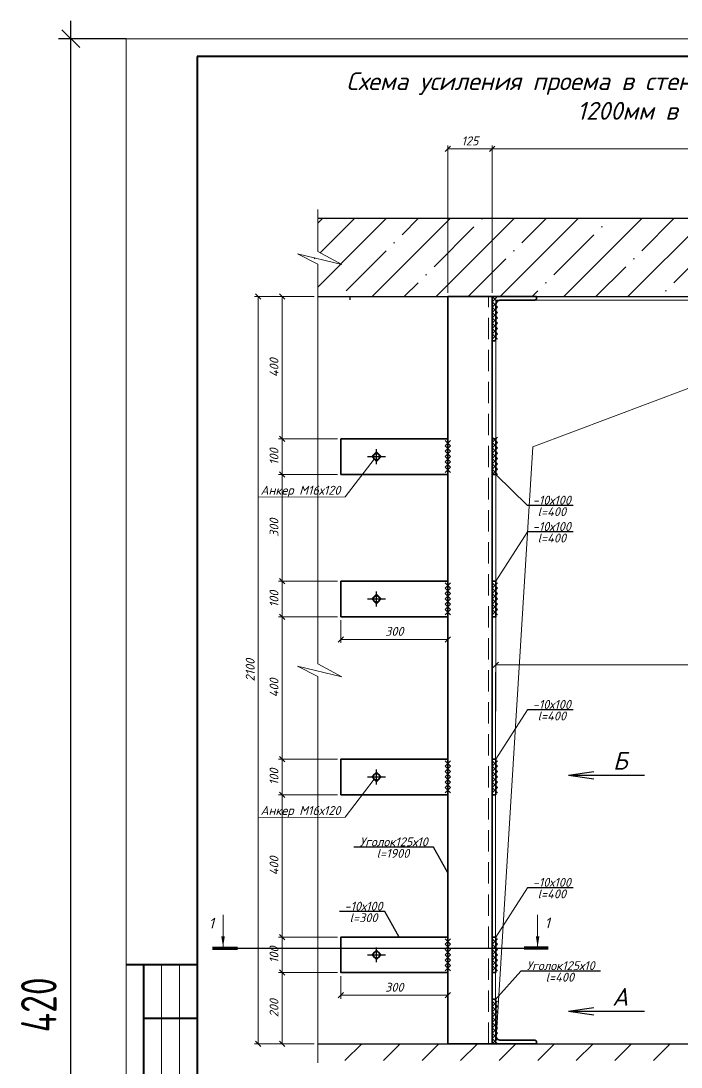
# Model space of a CAD drawing. Header units: millimetres. Extents: x 10124 to 8132345, y -95635 to 1386204.
# Drawn here: x 116112 to 117967, y 27170 to 30110 of the extents above; entities that cross this region are included whole.
import ezdxf
from ezdxf.enums import TextEntityAlignment as Align

# ---------------------------------------------------------------- set-up
doc = ezdxf.new("R2010")
doc.units = ezdxf.units.MM
doc.linetypes.add('Пунктир 2мм', pattern=[3, 2, -1])
doc.layers.get('DEFPOINTS').update_dxf_attribs({"color": 1})
for name, color, linetype, lineweight in [('013', 7, 'Continuous', 13), ('030', 7, 'Continuous', 30), ('Размер', 140, 'Continuous', 13), ('Разрезы', 54, 'Continuous', 20)]:
    doc.layers.add(name, color=color, linetype=linetype, lineweight=lineweight)
doc.styles.add('10', font='isocpeui.ttf', dxfattribs={"height": 25})
doc.styles.add('100', font='isocpeui.ttf', dxfattribs={"height": 250})
doc.styles.add('GOST', font='isocpeur.TTF')
doc.styles.add('БДА100', font='romand.shx', dxfattribs={"width": 0.7})
doc.dimstyles.new('10', dxfattribs={"dimtxt": 37.5, "dimasz": 15, "dimexe": 10, "dimexo": 10, "dimgap": 10, "dimtad": 1, "dimtxsty": '10', "dimblk": 'OBLIQUE', "dimcen": 2.5, "dimadec": 0, "dimazin": 0, "dimtfac": 1, "dimtmove": 0, "dimatfit": 3, "dimfxl": 1, "dimlwd": 15, "dimlwe": 15, "dimarcsym": 0})
doc.dimstyles.new('БДА1', dxfattribs={"dimtxt": 2, "dimasz": 1, "dimexe": 0.7, "dimexo": 0, "dimgap": 0.8, "dimtad": 1, "dimdec": 0, "dimrnd": 1, "dimzin": 0, "dimdsep": 46, "dimtxsty": 'БДА100', "dimblk": 'OBLIQUE', "dimcen": 2, "dimdle": 1, "dimadec": 0, "dimazin": 0, "dimtfac": 1, "dimtdec": 0, "dimtmove": 1, "dimatfit": 3, "dimldrblk": 'NONE', "dimfxl": 0.7, "dimtolj": 1, "dimtzin": 0, "dimlwd": -1, "dimlwe": -1, "dimarcsym": 0})

# ---------------------------------------------------------------- blocks, each defined once
blk = doc.blocks.new('_OBLIQUE')
at = {"color": 0, "linetype": 'ByBlock'}
blk.add_line((-0.5, -0.5), (0.5, 0.5), dxfattribs=at)
blk = doc.blocks.new('*D18')
at = {"layer": 'DEFPOINTS', "color": 0, "transparency": 16777216}
for p, q in [((-15.52, -5), (-15.52, 425)), ((0, 420), (-19.02, 420)), ((0, 0), (-19.02, 0))]:
    blk.add_line(p, q, dxfattribs=at)
for p in [(-15.52, 420), (0, 420), (0, 0)]:
    blk.add_point(p, dxfattribs=at)
at = {"layer": 'DEFPOINTS', "color": 0, "transparency": 16777216, "xscale": 5, "yscale": 5, "zscale": 5}
for p, rotation in [((-15.52, 420), 90), ((-15.52, 0), 270)]:
    blk.add_blockref('_OBLIQUE', p, dxfattribs=dict(at, rotation=rotation))
at = {"layer": 'DEFPOINTS', "color": 0, "lineweight": 0, "transparency": 16777216, "insert": (-24.52, 148.5), "char_height": 10, "attachment_point": 5, "rotation": 90, "style": 'БДА100'}
blk.add_mtext('\\A1;420', dxfattribs=at)
blk = doc.blocks.new('_None')
blk = doc.blocks.new('*D252')
at = {"color": 0, "lineweight": 15, "ltscale": 100, "transparency": 16777216}
for p, q in [((116935.9, 29335.8), (116768.4, 29335.8)), ((116778.4, 27235.8), (116778.4, 29335.8)), ((116935.9, 27235.8), (116768.4, 27235.8))]:
    blk.add_line(p, q, dxfattribs=at)
at = {"layer": 'DEFPOINTS', "color": 0, "ltscale": 100, "transparency": 16777216}
for p in [(116778.4, 29335.8), (116945.9, 29335.8), (116945.9, 27235.8)]:
    blk.add_point(p, dxfattribs=at)
at = {"color": 0, "lineweight": 15, "ltscale": 100, "transparency": 16777216, "xscale": 15, "yscale": 15, "zscale": 15}
for p, rotation in [((116778.4, 29335.8), 90), ((116778.4, 27235.8), 270)]:
    blk.add_blockref('_OBLIQUE', p, dxfattribs=dict(at, rotation=rotation))
at = {"color": 0, "ltscale": 100, "transparency": 16777216, "insert": (116755.9, 28285.8), "char_height": 25, "attachment_point": 5, "rotation": 90, "style": '10'}
blk.add_mtext('2100', dxfattribs=at)
blk = doc.blocks.new('*D253')
at = {"color": 0, "lineweight": 15, "ltscale": 100, "transparency": 16777216}
for p, q in [((117435.9, 29345.8), (117435.9, 29760.6)), ((118655.9, 29345.8), (118655.9, 29760.6)), ((117435.9, 29750.6), (118655.9, 29750.6))]:
    blk.add_line(p, q, dxfattribs=at)
at = {"layer": 'DEFPOINTS', "color": 0, "ltscale": 100, "transparency": 16777216}
for p in [(118655.9, 29750.6), (117435.9, 29335.8), (118655.9, 29335.8)]:
    blk.add_point(p, dxfattribs=at)
at = {"color": 0, "lineweight": 15, "ltscale": 100, "transparency": 16777216, "xscale": 15, "yscale": 15, "zscale": 15, "rotation": 180}
blk.add_blockref('_OBLIQUE', (117435.9, 29750.6), dxfattribs=at)
at = {"color": 0, "lineweight": 15, "ltscale": 100, "transparency": 16777216, "xscale": 15, "yscale": 15, "zscale": 15}
blk.add_blockref('_OBLIQUE', (118655.9, 29750.6), dxfattribs=at)
at = {"color": 0, "ltscale": 100, "transparency": 16777216, "insert": (118045.9, 29773.1), "char_height": 25, "attachment_point": 5, "style": '10'}
blk.add_mtext('1220', dxfattribs=at)
blk = doc.blocks.new('*D265')
at = {"color": 0, "lineweight": 15, "ltscale": 100, "transparency": 16777216}
for p, q in [((117310.9, 29345.8), (117310.9, 29760.6)), ((117435.9, 29345.8), (117435.9, 29760.6)), ((117435.9, 29750.6), (117310.9, 29750.6))]:
    blk.add_line(p, q, dxfattribs=at)
at = {"layer": 'DEFPOINTS', "color": 0, "ltscale": 100, "transparency": 16777216}
for p in [(117310.9, 29750.6), (117310.9, 29335.8), (117435.9, 29335.8)]:
    blk.add_point(p, dxfattribs=at)
at = {"color": 0, "lineweight": 15, "ltscale": 100, "transparency": 16777216, "xscale": 15, "yscale": 15, "zscale": 15, "rotation": 180}
blk.add_blockref('_OBLIQUE', (117310.9, 29750.6), dxfattribs=at)
at = {"color": 0, "lineweight": 15, "ltscale": 100, "transparency": 16777216, "xscale": 15, "yscale": 15, "zscale": 15}
blk.add_blockref('_OBLIQUE', (117435.9, 29750.6), dxfattribs=at)
at = {"color": 0, "ltscale": 100, "transparency": 16777216, "insert": (117373.4, 29773.1), "char_height": 25, "attachment_point": 5, "style": '10'}
blk.add_mtext('125', dxfattribs=at)
blk = doc.blocks.new('*D267')
at = {"color": 0, "lineweight": 15, "ltscale": 100, "transparency": 16777216}
for p, q in [((117000.9, 27435.8), (116835.4, 27435.8)), ((116845.4, 27235.8), (116845.4, 27435.8)), ((116935.9, 27235.8), (116835.4, 27235.8))]:
    blk.add_line(p, q, dxfattribs=at)
at = {"layer": 'DEFPOINTS', "color": 0, "ltscale": 100, "transparency": 16777216}
for p in [(116845.4, 27435.8), (117010.9, 27435.8), (116945.9, 27235.8)]:
    blk.add_point(p, dxfattribs=at)
at = {"color": 0, "lineweight": 15, "ltscale": 100, "transparency": 16777216, "xscale": 15, "yscale": 15, "zscale": 15}
for p, rotation in [((116845.4, 27435.8), 90), ((116845.4, 27235.8), 270)]:
    blk.add_blockref('_OBLIQUE', p, dxfattribs=dict(at, rotation=rotation))
at = {"color": 0, "ltscale": 100, "transparency": 16777216, "insert": (116822.9, 27335.8), "char_height": 25, "attachment_point": 5, "rotation": 90, "style": '10'}
blk.add_mtext('200', dxfattribs=at)
blk = doc.blocks.new('*D268')
at = {"color": 0, "lineweight": 15, "ltscale": 100, "transparency": 16777216}
for p, q in [((117000.9, 27535.8), (116835.4, 27535.8)), ((116845.4, 27435.8), (116845.4, 27535.8)), ((117000.9, 27435.8), (116835.4, 27435.8))]:
    blk.add_line(p, q, dxfattribs=at)
at = {"layer": 'DEFPOINTS', "color": 0, "ltscale": 100, "transparency": 16777216}
for p in [(116845.4, 27535.8), (117010.9, 27535.8), (117010.9, 27435.8)]:
    blk.add_point(p, dxfattribs=at)
at = {"color": 0, "lineweight": 15, "ltscale": 100, "transparency": 16777216, "xscale": 15, "yscale": 15, "zscale": 15}
for p, rotation in [((116845.4, 27535.8), 90), ((116845.4, 27435.8), 270)]:
    blk.add_blockref('_OBLIQUE', p, dxfattribs=dict(at, rotation=rotation))
at = {"color": 0, "ltscale": 100, "transparency": 16777216, "insert": (116822.9, 27485.8), "char_height": 25, "attachment_point": 5, "rotation": 90, "style": '10'}
blk.add_mtext('100', dxfattribs=at)
blk = doc.blocks.new('*D269')
at = {"color": 0, "lineweight": 15, "ltscale": 100, "transparency": 16777216}
for p, q in [((117000.9, 27935.8), (116835.4, 27935.8)), ((116845.4, 27535.8), (116845.4, 27935.8)), ((117000.9, 27535.8), (116835.4, 27535.8))]:
    blk.add_line(p, q, dxfattribs=at)
at = {"layer": 'DEFPOINTS', "color": 0, "ltscale": 100, "transparency": 16777216}
for p in [(116845.4, 27935.8), (117010.9, 27935.8), (117010.9, 27535.8)]:
    blk.add_point(p, dxfattribs=at)
at = {"color": 0, "lineweight": 15, "ltscale": 100, "transparency": 16777216, "xscale": 15, "yscale": 15, "zscale": 15}
for p, rotation in [((116845.4, 27935.8), 90), ((116845.4, 27535.8), 270)]:
    blk.add_blockref('_OBLIQUE', p, dxfattribs=dict(at, rotation=rotation))
at = {"color": 0, "ltscale": 100, "transparency": 16777216, "insert": (116822.9, 27735.8), "char_height": 25, "attachment_point": 5, "rotation": 90, "style": '10'}
blk.add_mtext('400', dxfattribs=at)
blk = doc.blocks.new('*D270')
at = {"color": 0, "lineweight": 15, "ltscale": 100, "transparency": 16777216}
for p, q in [((117000.9, 28035.8), (116835.4, 28035.8)), ((116845.4, 27935.8), (116845.4, 28035.8)), ((117000.9, 27935.8), (116835.4, 27935.8))]:
    blk.add_line(p, q, dxfattribs=at)
at = {"layer": 'DEFPOINTS', "color": 0, "ltscale": 100, "transparency": 16777216}
for p in [(116845.4, 28035.8), (117010.9, 28035.8), (117010.9, 27935.8)]:
    blk.add_point(p, dxfattribs=at)
at = {"color": 0, "lineweight": 15, "ltscale": 100, "transparency": 16777216, "xscale": 15, "yscale": 15, "zscale": 15}
for p, rotation in [((116845.4, 28035.8), 90), ((116845.4, 27935.8), 270)]:
    blk.add_blockref('_OBLIQUE', p, dxfattribs=dict(at, rotation=rotation))
at = {"color": 0, "ltscale": 100, "transparency": 16777216, "insert": (116822.9, 27985.8), "char_height": 25, "attachment_point": 5, "rotation": 90, "style": '10'}
blk.add_mtext('100', dxfattribs=at)
blk = doc.blocks.new('*D271')
at = {"color": 0, "lineweight": 15, "ltscale": 100, "transparency": 16777216}
for p, q in [((117000.9, 28435.8), (116835.4, 28435.8)), ((116845.4, 28035.8), (116845.4, 28435.8)), ((117000.9, 28035.8), (116835.4, 28035.8))]:
    blk.add_line(p, q, dxfattribs=at)
at = {"layer": 'DEFPOINTS', "color": 0, "ltscale": 100, "transparency": 16777216}
for p in [(116845.4, 28435.8), (117010.9, 28435.8), (117010.9, 28035.8)]:
    blk.add_point(p, dxfattribs=at)
at = {"color": 0, "lineweight": 15, "ltscale": 100, "transparency": 16777216, "xscale": 15, "yscale": 15, "zscale": 15}
for p, rotation in [((116845.4, 28435.8), 90), ((116845.4, 28035.8), 270)]:
    blk.add_blockref('_OBLIQUE', p, dxfattribs=dict(at, rotation=rotation))
at = {"color": 0, "ltscale": 100, "transparency": 16777216, "insert": (116822.9, 28235.8), "char_height": 25, "attachment_point": 5, "rotation": 90, "style": '10'}
blk.add_mtext('400', dxfattribs=at)
blk = doc.blocks.new('*D272')
at = {"color": 0, "lineweight": 15, "ltscale": 100, "transparency": 16777216}
for p, q in [((117000.9, 28535.8), (116835.4, 28535.8)), ((116845.4, 28435.8), (116845.4, 28535.8)), ((117000.9, 28435.8), (116835.4, 28435.8))]:
    blk.add_line(p, q, dxfattribs=at)
at = {"layer": 'DEFPOINTS', "color": 0, "ltscale": 100, "transparency": 16777216}
for p in [(116845.4, 28535.8), (117010.9, 28535.8), (117010.9, 28435.8)]:
    blk.add_point(p, dxfattribs=at)
at = {"color": 0, "lineweight": 15, "ltscale": 100, "transparency": 16777216, "xscale": 15, "yscale": 15, "zscale": 15}
for p, rotation in [((116845.4, 28535.8), 90), ((116845.4, 28435.8), 270)]:
    blk.add_blockref('_OBLIQUE', p, dxfattribs=dict(at, rotation=rotation))
at = {"color": 0, "ltscale": 100, "transparency": 16777216, "insert": (116822.9, 28485.8), "char_height": 25, "attachment_point": 5, "rotation": 90, "style": '10'}
blk.add_mtext('100', dxfattribs=at)
blk = doc.blocks.new('*D273')
at = {"color": 0, "lineweight": 15, "ltscale": 100, "transparency": 16777216}
for p, q in [((117000.9, 28835.8), (116835.4, 28835.8)), ((116845.4, 28535.8), (116845.4, 28835.8)), ((117000.9, 28535.8), (116835.4, 28535.8))]:
    blk.add_line(p, q, dxfattribs=at)
at = {"layer": 'DEFPOINTS', "color": 0, "ltscale": 100, "transparency": 16777216}
for p in [(116845.4, 28835.8), (117010.9, 28835.8), (117010.9, 28535.8)]:
    blk.add_point(p, dxfattribs=at)
at = {"color": 0, "lineweight": 15, "ltscale": 100, "transparency": 16777216, "xscale": 15, "yscale": 15, "zscale": 15}
for p, rotation in [((116845.4, 28835.8), 90), ((116845.4, 28535.8), 270)]:
    blk.add_blockref('_OBLIQUE', p, dxfattribs=dict(at, rotation=rotation))
at = {"color": 0, "ltscale": 100, "transparency": 16777216, "insert": (116822.9, 28685.8), "char_height": 25, "attachment_point": 5, "rotation": 90, "style": '10'}
blk.add_mtext('300', dxfattribs=at)
blk = doc.blocks.new('*D274')
at = {"color": 0, "lineweight": 15, "ltscale": 100, "transparency": 16777216}
for p, q in [((117000.9, 28935.8), (116835.4, 28935.8)), ((116845.4, 28835.8), (116845.4, 28935.8)), ((117000.9, 28835.8), (116835.4, 28835.8))]:
    blk.add_line(p, q, dxfattribs=at)
at = {"layer": 'DEFPOINTS', "color": 0, "ltscale": 100, "transparency": 16777216}
for p in [(116845.4, 28935.8), (117010.9, 28935.8), (117010.9, 28835.8)]:
    blk.add_point(p, dxfattribs=at)
at = {"color": 0, "lineweight": 15, "ltscale": 100, "transparency": 16777216, "xscale": 15, "yscale": 15, "zscale": 15}
for p, rotation in [((116845.4, 28935.8), 90), ((116845.4, 28835.8), 270)]:
    blk.add_blockref('_OBLIQUE', p, dxfattribs=dict(at, rotation=rotation))
at = {"color": 0, "ltscale": 100, "transparency": 16777216, "insert": (116822.9, 28885.8), "char_height": 25, "attachment_point": 5, "rotation": 90, "style": '10'}
blk.add_mtext('100', dxfattribs=at)
blk = doc.blocks.new('*D275')
at = {"color": 0, "lineweight": 15, "ltscale": 100, "transparency": 16777216}
for p, q in [((116935.9, 29335.8), (116835.4, 29335.8)), ((116845.4, 28935.8), (116845.4, 29335.8)), ((117000.9, 28935.8), (116835.4, 28935.8))]:
    blk.add_line(p, q, dxfattribs=at)
at = {"layer": 'DEFPOINTS', "color": 0, "ltscale": 100, "transparency": 16777216}
for p in [(116845.4, 29335.8), (116945.9, 29335.8), (117010.9, 28935.8)]:
    blk.add_point(p, dxfattribs=at)
at = {"color": 0, "lineweight": 15, "ltscale": 100, "transparency": 16777216, "xscale": 15, "yscale": 15, "zscale": 15}
for p, rotation in [((116845.4, 29335.8), 90), ((116845.4, 28935.8), 270)]:
    blk.add_blockref('_OBLIQUE', p, dxfattribs=dict(at, rotation=rotation))
at = {"color": 0, "ltscale": 100, "transparency": 16777216, "insert": (116822.9, 29135.8), "char_height": 25, "attachment_point": 5, "rotation": 90, "style": '10'}
blk.add_mtext('400', dxfattribs=at)
blk = doc.blocks.new('*U172')
blk.add_lwpolyline([(-34.5, 90.5), (-29.1, 90.5, -0.414214), (-24.5, 85.9), (-24.5, -10.5, 0.414214), (-10.5, -24.5), (85.9, -24.5, -0.414214), (90.5, -29.1), (90.5, -34.5), (-34.5, -34.5)], format="xyb", close=True)
blk = doc.blocks.new('*D276')
at = {"color": 0, "lineweight": 15, "ltscale": 100, "transparency": 16777216}
for p, q in [((117445.9, 28170.6), (117445.9, 28311)), ((118645.9, 28315.4), (118645.9, 28291)), ((118645.9, 28301), (117445.9, 28301))]:
    blk.add_line(p, q, dxfattribs=at)
at = {"layer": 'DEFPOINTS', "color": 0, "ltscale": 100, "transparency": 16777216}
for p in [(118645.9, 28325.4), (117445.9, 28301), (117445.9, 28160.6)]:
    blk.add_point(p, dxfattribs=at)
at = {"color": 0, "lineweight": 15, "ltscale": 100, "transparency": 16777216, "xscale": 15, "yscale": 15, "zscale": 15, "rotation": 180}
blk.add_blockref('_OBLIQUE', (117445.9, 28301), dxfattribs=at)
at = {"color": 0, "lineweight": 15, "ltscale": 100, "transparency": 16777216, "xscale": 15, "yscale": 15, "zscale": 15}
blk.add_blockref('_OBLIQUE', (118645.9, 28301), dxfattribs=at)
at = {"color": 0, "ltscale": 100, "transparency": 16777216, "insert": (118059, 28323.5), "char_height": 25, "width": 61.42, "attachment_point": 5, "style": '10'}
blk.add_mtext('1200*', dxfattribs=at)
blk = doc.blocks.new('*U251')
at = {"layer": 'DEFPOINTS'}
blk.add_line((0, 0), (80.57, 0), dxfattribs=at)
at = {"layer": 'Разрезы', "color": 0, "lineweight": 60}
for p, q in [((-7.07, 0), (0, 0)), ((87.32, 0), (80.57, 0))]:
    blk.add_line(p, q, dxfattribs=at)
at = {"layer": 'Разрезы', "color": 0}
for p, q in [((-4.07, -0.35), (-4.07, -9.4)), ((84.32, -0.35), (84.32, -9.4))]:
    blk.add_line(p, q, dxfattribs=at)
for points in [[(-4.07, -0.35), (-3.57, -3.35), (-4.57, -3.35)], [(84.32, -0.35), (83.82, -3.35), (84.83, -3.35)]]:
    blk.add_solid(points, dxfattribs=at)
at = {"layer": 'Разрезы', "color": 0, "style": '100'}
for tag, p in [('1', (-7.34, -7.05)), ('2', (87.05, -7.11))]:
    blk.add_attdef(tag, text='', height=3, dxfattribs=at).set_placement(p, align=Align.MIDDLE_CENTER)
blk = doc.blocks.new('*D284')
at = {"color": 0, "lineweight": 15, "ltscale": 100, "transparency": 16777216}
for p, q in [((117010.9, 27425.8), (117010.9, 27362.2)), ((117310.9, 27425.8), (117310.9, 27362.2)), ((117010.9, 27372.2), (117310.9, 27372.2))]:
    blk.add_line(p, q, dxfattribs=at)
at = {"layer": 'DEFPOINTS', "color": 0, "ltscale": 100, "transparency": 16777216}
for p in [(117010.9, 27435.8), (117310.9, 27435.8), (117310.9, 27372.2)]:
    blk.add_point(p, dxfattribs=at)
at = {"color": 0, "lineweight": 15, "ltscale": 100, "transparency": 16777216, "xscale": 15, "yscale": 15, "zscale": 15, "rotation": 180}
blk.add_blockref('_OBLIQUE', (117010.9, 27372.2), dxfattribs=at)
at = {"color": 0, "lineweight": 15, "ltscale": 100, "transparency": 16777216, "xscale": 15, "yscale": 15, "zscale": 15}
blk.add_blockref('_OBLIQUE', (117310.9, 27372.2), dxfattribs=at)
at = {"color": 0, "ltscale": 100, "transparency": 16777216, "insert": (117160.9, 27394.7), "char_height": 25, "attachment_point": 5, "style": '10'}
blk.add_mtext('300', dxfattribs=at)
blk = doc.blocks.new('*D259')
at = {"color": 0, "lineweight": 15, "ltscale": 100, "transparency": 16777216}
for p, q in [((117010.9, 28425.8), (117010.9, 28362.2)), ((117310.9, 28425.8), (117310.9, 28362.2)), ((117010.9, 28372.2), (117310.9, 28372.2))]:
    blk.add_line(p, q, dxfattribs=at)
at = {"layer": 'DEFPOINTS', "color": 0, "ltscale": 100, "transparency": 16777216}
for p in [(117010.9, 28435.8), (117310.9, 28435.8), (117310.9, 28372.2)]:
    blk.add_point(p, dxfattribs=at)
at = {"color": 0, "lineweight": 15, "ltscale": 100, "transparency": 16777216, "xscale": 15, "yscale": 15, "zscale": 15, "rotation": 180}
blk.add_blockref('_OBLIQUE', (117010.9, 28372.2), dxfattribs=at)
at = {"color": 0, "lineweight": 15, "ltscale": 100, "transparency": 16777216, "xscale": 15, "yscale": 15, "zscale": 15}
blk.add_blockref('_OBLIQUE', (117310.9, 28372.2), dxfattribs=at)
at = {"color": 0, "ltscale": 100, "transparency": 16777216, "insert": (117160.9, 28394.7), "char_height": 25, "attachment_point": 5, "style": '10'}
blk.add_mtext('300', dxfattribs=at)
blk = doc.blocks.new('*U16')
at = {"color": 44, "lineweight": 20, "ltscale": 10}
for p, q in [((594, 420), (0, 420)), ((0, 420), (0, 0))]:
    blk.add_line(p, q, dxfattribs=at)
at = {"color": 137, "lineweight": 35, "ltscale": 10}
for p, q in [((589, 415), (20, 415)), ((20, 415), (20, 5)), ((0, 159.8), (20, 159.8)), ((5, 89.8), (5, 159.8)), ((5, 144.8), (20, 144.8))]:
    blk.add_line(p, q, dxfattribs=at)
at = {"color": 44, "lineweight": 13}
for p, q in [((10, 89.8), (10, 159.8)), ((15, 89.8), (15, 159.8))]:
    blk.add_line(p, q, dxfattribs=at)
at = {"color": 44, "lineweight": 13, "style": 'GOST', "oblique": 10, "width": 0.8}
for tag in ['ФОРМАТВЕРТ', 'ФОРМАТГОРИЗ']:
    blk.add_attdef(tag, (542.98, 1.6), '', height=2, dxfattribs=at)
at = {"layer": 'DEFPOINTS', "color": 251, "lineweight": 0}
dim = blk.add_linear_dim(base=(-15.52, 420), p1=(0, 0), p2=(0, 420), angle=90, dimstyle='БДА1', override={"dimscale": 5}, dxfattribs=at)
dim.commit()
dim.dimension.update_dxf_attribs({"geometry": '*D18', "text_midpoint": (-15.52, 148.5), "dimtype": 128})

msp = doc.modelspace()

# ---------------------------------------------------------------- hatches: boundary and pattern name
at = {"layer": '013', "ltscale": 100}
h = msp.add_hatch(dxfattribs=at)
h.set_pattern_fill('ANSI35', color=256, scale=20)
h.set_pattern_definition([(45, (6747.9, -13.35), (-89.80256, 89.80256), []), (45, (6837.7, -13.35), (-89.80256, 89.80256), [158.75, -31.75, 0, -31.75])])
h.paths.add_polyline_path([(119366.853, 29335.767), (119366.853, 29427.044), (119309.562, 29456.08), (119434.093, 29426.168), (119366.853, 29462.065), (119366.853, 29555.767), (116945.91, 29555.767), (116945.91, 29462.065), (117013.15, 29426.168), (116888.618, 29456.08), (116945.91, 29427.044), (116945.91, 29335.767)])

# ---------------------------------------------------------------- linework, layer by layer
at = {"ltscale": 100}
for p, q in [((116945.91, 29555.767), (119366.853, 29555.767)), ((116945.91, 29335.767), (119366.853, 29335.767)), ((117450.861, 29320.767), (117435.861, 29335.767)), ((117435.861, 29320.767), (117450.861, 29335.767)), ((117450.861, 29305.767), (117435.861, 29320.767)), ((117435.861, 29305.767), (117450.861, 29320.767)), ((117450.861, 29290.767), (117435.861, 29305.767)), ((117435.861, 29290.767), (117450.861, 29305.767)), ((117450.861, 29275.767), (117435.861, 29290.767)), ((117435.861, 29275.767), (117450.861, 29290.767)), ((117450.861, 29260.767), (117435.861, 29275.767)), ((117435.861, 29260.767), (117450.861, 29275.767)), ((117450.861, 29245.767), (117435.861, 29260.767)), ((117435.861, 29245.767), (117450.861, 29260.767)), ((117450.861, 29230.767), (117435.861, 29245.767)), ((117435.861, 29230.767), (117450.861, 29245.767)), ((117450.861, 29215.767), (117435.861, 29230.767)), ((117435.861, 29215.767), (117450.861, 29230.767)), ((117318.361, 28915.767), (117303.361, 28930.767)), ((117303.361, 28915.767), (117318.361, 28930.767)), ((117450.861, 28925.767), (117435.861, 28940.767)), ((117435.861, 28925.767), (117450.861, 28940.767)), ((117450.861, 28925.767), (117435.861, 28940.767)), ((117435.861, 28925.767), (117450.861, 28940.767)), ((117110.861, 28864.902), (117110.861, 28906.631)), ((117318.361, 28900.767), (117303.361, 28915.767)), ((117303.361, 28900.767), (117318.361, 28915.767)), ((117318.361, 28885.767), (117303.361, 28900.767)), ((117303.361, 28885.767), (117318.361, 28900.767)), ((117450.861, 28910.767), (117435.861, 28925.767)), ((117435.861, 28910.767), (117450.861, 28925.767)), ((117450.861, 28895.767), (117435.861, 28910.767)), ((117435.861, 28895.767), (117450.861, 28910.767)), ((117085.803, 28885.767), (117135.918, 28885.767)), ((117318.361, 28870.767), (117303.361, 28885.767)), ((117303.361, 28870.767), (117318.361, 28885.767)), ((117318.361, 28855.767), (117303.361, 28870.767)), ((117303.361, 28855.767), (117318.361, 28870.767)), ((117450.861, 28880.767), (117435.861, 28895.767)), ((117435.861, 28880.767), (117450.861, 28895.767)), ((117450.861, 28865.767), (117435.861, 28880.767)), ((117435.861, 28865.767), (117450.861, 28880.767)), ((117318.361, 28840.767), (117303.361, 28855.767)), ((117303.361, 28840.767), (117318.361, 28855.767)), ((117450.861, 28850.767), (117435.861, 28865.767)), ((117435.861, 28850.767), (117450.861, 28865.767)), ((117450.861, 28835.767), (117435.861, 28850.767)), ((117435.861, 28835.767), (117450.861, 28850.767)), ((117663.494, 28748.412), (117535.603, 28748.412)), ((117663.494, 28674.434), (117535.603, 28674.434)), ((117318.361, 28515.767), (117303.361, 28530.767)), ((117303.361, 28515.767), (117318.361, 28530.767)), ((117450.861, 28515.767), (117435.861, 28530.767)), ((117435.861, 28515.767), (117450.861, 28530.767)), ((117110.861, 28464.902), (117110.861, 28506.631)), ((117318.361, 28500.767), (117303.361, 28515.767)), ((117303.361, 28500.767), (117318.361, 28515.767)), ((117318.361, 28485.767), (117303.361, 28500.767)), ((117303.361, 28485.767), (117318.361, 28500.767)), ((117450.861, 28500.767), (117435.861, 28515.767)), ((117435.861, 28500.767), (117450.861, 28515.767)), ((117450.861, 28485.767), (117435.861, 28500.767)), ((117435.861, 28485.767), (117450.861, 28500.767)), ((117085.803, 28485.767), (117135.918, 28485.767)), ((117318.361, 28470.767), (117303.361, 28485.767)), ((117303.361, 28470.767), (117318.361, 28485.767)), ((117318.361, 28455.767), (117303.361, 28470.767)), ((117303.361, 28455.767), (117318.361, 28470.767)), ((117450.861, 28470.767), (117435.861, 28485.767)), ((117435.861, 28470.767), (117450.861, 28485.767)), ((117450.861, 28455.767), (117435.861, 28470.767)), ((117435.861, 28455.767), (117450.861, 28470.767)), ((117318.361, 28440.767), (117303.361, 28455.767)), ((117303.361, 28440.767), (117318.361, 28455.767)), ((117450.861, 28440.767), (117435.861, 28455.767)), ((117435.861, 28440.767), (117450.861, 28455.767)), ((117663.494, 28174.434), (117535.603, 28174.434)), ((117318.361, 28015.767), (117303.361, 28030.767)), ((117303.361, 28015.767), (117318.361, 28030.767)), ((117450.861, 28015.767), (117435.861, 28030.767)), ((117435.861, 28015.767), (117450.861, 28030.767)), ((117110.861, 27964.902), (117110.861, 28006.631)), ((117318.361, 28000.767), (117303.361, 28015.767)), ((117303.361, 28000.767), (117318.361, 28015.767)), ((117318.361, 27985.767), (117303.361, 28000.767)), ((117303.361, 27985.767), (117318.361, 28000.767)), ((117450.861, 28000.767), (117435.861, 28015.767)), ((117435.861, 28000.767), (117450.861, 28015.767)), ((117450.861, 27985.767), (117435.861, 28000.767)), ((117435.861, 27985.767), (117450.861, 28000.767)), ((117650.212, 27990.932), (117721.439, 28001.235)), ((117650.212, 27990.932), (117864.332, 27990.932)), ((117650.212, 27990.932), (117721.439, 27980.629)), ((117085.803, 27985.767), (117135.918, 27985.767)), ((117318.361, 27970.767), (117303.361, 27985.767)), ((117303.361, 27970.767), (117318.361, 27985.767)), ((117318.361, 27955.767), (117303.361, 27970.767)), ((117303.361, 27955.767), (117318.361, 27970.767)), ((117450.861, 27970.767), (117435.861, 27985.767)), ((117435.861, 27970.767), (117450.861, 27985.767)), ((117450.861, 27955.767), (117435.861, 27970.767)), ((117435.861, 27955.767), (117450.861, 27970.767)), ((117318.361, 27940.767), (117303.361, 27955.767)), ((117303.361, 27940.767), (117318.361, 27955.767)), ((117450.861, 27940.767), (117435.861, 27955.767)), ((117435.861, 27940.767), (117450.861, 27955.767)), ((117271.059, 27788.228), (117047.317, 27788.228)), ((117310.861, 27716.565), (117271.059, 27788.228)), ((117663.494, 27674.434), (117535.603, 27674.434)), ((117134.411, 27607.431), (117006.52, 27607.431)), ((117174.213, 27535.767), (117134.411, 27607.431)), ((117318.361, 27515.767), (117303.361, 27530.767)), ((117303.361, 27515.767), (117318.361, 27530.767)), ((117450.861, 27515.767), (117435.861, 27530.767)), ((117435.861, 27515.767), (117450.861, 27530.767)), ((117110.861, 27464.902), (117110.861, 27506.631)), ((117318.361, 27500.767), (117303.361, 27515.767)), ((117303.361, 27500.767), (117318.361, 27515.767)), ((117318.361, 27485.767), (117303.361, 27500.767)), ((117303.361, 27485.767), (117318.361, 27500.767)), ((117450.861, 27500.767), (117435.861, 27515.767)), ((117435.861, 27500.767), (117450.861, 27515.767)), ((117450.861, 27485.767), (117435.861, 27500.767)), ((117435.861, 27485.767), (117450.861, 27500.767)), ((117085.803, 27485.767), (117135.918, 27485.767)), ((117318.361, 27470.767), (117303.361, 27485.767)), ((117303.361, 27470.767), (117318.361, 27485.767)), ((117318.361, 27455.767), (117303.361, 27470.767)), ((117303.361, 27455.767), (117318.361, 27470.767)), ((117450.861, 27470.767), (117435.861, 27485.767)), ((117435.861, 27470.767), (117450.861, 27485.767)), ((117450.861, 27455.767), (117435.861, 27470.767)), ((117435.861, 27455.767), (117450.861, 27470.767)), ((117318.361, 27440.767), (117303.361, 27455.767)), ((117303.361, 27440.767), (117318.361, 27455.767)), ((117450.861, 27440.767), (117435.861, 27455.767)), ((117435.861, 27440.767), (117450.861, 27455.767)), ((117740.057, 27440.33), (117516.315, 27440.33)), ((117450.861, 27340.767), (117435.861, 27355.767)), ((117435.861, 27340.767), (117450.861, 27355.767)), ((117450.861, 27325.767), (117435.861, 27340.767)), ((117435.861, 27325.767), (117450.861, 27340.767)), ((117450.861, 27310.767), (117435.861, 27325.767)), ((117435.861, 27310.767), (117450.861, 27325.767)), ((117650.212, 27327.78), (117721.439, 27338.083)), ((117650.212, 27327.78), (117864.332, 27327.78)), ((117650.212, 27327.78), (117721.439, 27317.477)), ((117450.861, 27295.767), (117435.861, 27310.767)), ((117435.861, 27295.767), (117450.861, 27310.767)), ((117450.861, 27280.767), (117435.861, 27295.767)), ((117435.861, 27280.767), (117450.861, 27295.767)), ((117450.861, 27265.767), (117435.861, 27280.767)), ((117435.861, 27265.767), (117450.861, 27280.767)), ((117450.861, 27250.767), (117435.861, 27265.767)), ((117435.861, 27250.767), (117450.861, 27265.767)), ((116945.91, 27235.767), (119441.889, 27235.767)), ((117450.861, 27235.767), (117435.861, 27250.767)), ((117435.861, 27235.767), (117450.861, 27250.767))]:
    msp.add_line(p, q, dxfattribs=at)
msp.add_line((117035.861, 29335.767), (117035.861, 29326.767))
at = {"layer": '013', "ltscale": 100}
for p, q in [((117445.861, 28835.767), (117535.603, 28748.412)), ((117445.861, 28535.767), (117535.603, 28674.434)), ((117445.861, 28035.767), (117535.603, 28174.434)), ((117445.861, 27535.767), (117535.603, 27674.434)), ((117444.513, 27359.419), (117516.315, 27440.33)), ((117022.21, 27188.846), (117069.45, 27235.767)), ((117130.556, 27188.846), (117177.797, 27235.767)), ((117238.903, 27188.846), (117286.144, 27235.767)), ((117347.25, 27188.846), (117394.49, 27235.767)), ((117455.596, 27188.846), (117502.837, 27235.767)), ((117563.943, 27188.846), (117611.184, 27235.767)), ((117672.29, 27188.846), (117719.53, 27235.767)), ((117780.636, 27188.846), (117827.877, 27235.767)), ((117888.983, 27188.846), (117936.224, 27235.767))]:
    msp.add_line(p, q, dxfattribs=at)
for points in [[(116945.91, 29303.382), (116945.91, 29427.044), (116888.618, 29456.08), (117013.15, 29426.168), (116945.91, 29462.065), (116945.91, 29580.52)], [(116945.91, 27182.491), (116945.91, 28268.286), (116888.618, 28297.322), (117013.15, 28267.41), (116945.91, 28303.307), (116945.91, 29335.767)], [(117445.861, 27235.767), (117550.329, 28913.453), (118645.861, 29325.767)], [(117104.111, 28879.017), (117022.783, 28772.974), (116778.135, 28771.761)], [(117104.111, 27979.017), (117022.783, 27872.974), (116778.135, 27871.761)]]:
    msp.add_lwpolyline(points, dxfattribs=at)
at = {"layer": '013', "linetype": 'Пунктир 2мм', "ltscale": 30}
msp.add_lwpolyline([(117425.861, 27235.767), (117425.861, 29335.767)], dxfattribs=at)
at = {"layer": '013', "ltscale": 100}
msp.add_lwpolyline([(117445.216, 27235.767), (118644.571, 27235.767), (118645.861, 29325.767), (117446.506, 29325.767)], close=True, dxfattribs=at)
at = {"layer": '030', "ltscale": 100}
msp.add_line((117310.861, 27235.767), (117435.861, 27235.767), dxfattribs=at)
for points in [[(117310.861, 27235.767), (117310.861, 29335.767), (117435.861, 29335.767)], [(117435.861, 27235.767), (117435.861, 29335.767)], [(117310.861, 28935.767), (117010.861, 28935.767), (117010.861, 28835.767), (117310.861, 28835.767), (117310.861, 28935.767)], [(117445.861, 28935.767), (117445.861, 28835.767), (117435.861, 28835.767), (117435.861, 28935.767), (117445.861, 28935.767)], [(117097.361, 28885.767), (117110.861, 28899.267), (117124.361, 28885.767), (117110.861, 28872.267), (117097.361, 28885.767)], [(117310.861, 28535.767), (117010.861, 28535.767), (117010.861, 28435.767), (117310.861, 28435.767), (117310.861, 28535.767)], [(117445.861, 28535.767), (117445.861, 28435.767), (117435.861, 28435.767), (117435.861, 28535.767), (117445.861, 28535.767)], [(117097.361, 28485.767), (117110.861, 28499.267), (117124.361, 28485.767), (117110.861, 28472.267), (117097.361, 28485.767)], [(117310.861, 28035.767), (117010.861, 28035.767), (117010.861, 27935.767), (117310.861, 27935.767), (117310.861, 28035.767)], [(117445.861, 28035.767), (117445.861, 27935.767), (117435.861, 27935.767), (117435.861, 28035.767), (117445.861, 28035.767)], [(117097.361, 27985.767), (117110.861, 27999.267), (117124.361, 27985.767), (117110.861, 27972.267), (117097.361, 27985.767)], [(117310.861, 27535.767), (117010.861, 27535.767), (117010.861, 27435.767), (117310.861, 27435.767), (117310.861, 27535.767)], [(117445.861, 27535.767), (117445.861, 27435.767), (117435.861, 27435.767), (117435.861, 27535.767), (117445.861, 27535.767)], [(117097.361, 27485.767), (117110.861, 27499.267), (117124.361, 27485.767), (117110.861, 27472.267), (117097.361, 27485.767)]]:
    msp.add_lwpolyline(points, dxfattribs=at)
for centre in [(117110.861, 28885.767), (117110.861, 28485.767), (117110.861, 27985.767), (117110.861, 27485.767)]:
    msp.add_circle(centre, 9, dxfattribs=at)

# ---------------------------------------------------------------- block references
at = {"xscale": 10, "yscale": 10, "zscale": 10}
msp.add_blockref('*U16', (116407.08, 25860.225), dxfattribs=at)
at = {"layer": '030', "rotation": 270}
msp.add_blockref('*U172', (117470.361, 29301.267), dxfattribs=at)
at = {"layer": '030'}
msp.add_blockref('*U172', (117470.361, 27270.267), dxfattribs=at)
at = {"layer": 'Размер'}
ref = msp.add_blockref('*U251', (116720.317, 27504.346), dxfattribs=dict(at, xscale=-10, yscale=10, zscale=10, rotation=180))
ref.add_attrib('1', '1', dxfattribs={"layer": 'Разрезы', "color": 0, "height": 30, "style": '100'}).set_placement((116646.944, 27574.874), align=Align.MIDDLE_CENTER)
ref.add_attrib('2', '1', dxfattribs={"layer": 'Разрезы', "color": 0, "height": 30, "style": '100'}).set_placement((117590.861, 27575.398), align=Align.MIDDLE_CENTER)

# ---------------------------------------------------------------- texts
at = {"color": 0, "lineweight": 9, "char_height": 50, "attachment_point": 5, "style": '10'}
for s, insert, width in [('\\pxi1.23419,t46;Схема усиления проема в стене 400мм высотой 2090 и шириной до 1200мм в подвале (Тип 3)', (118084.953, 29895.297), 2395.44136), ('\\pxi1.23419; Б', (117748.956, 28030.782), 295.72287), ('\\pxi1.23419; А', (117748.956, 27367.63), 295.72287)]:
    msp.add_mtext(s, dxfattribs=dict(at, insert=insert, width=width))
at = {"ltscale": 100, "char_height": 25, "attachment_point": 5, "style": '10'}
for s, insert in [('Анкер М16х120', (116897.282, 28788.011)), ('-10х100', (117603.595, 28763.449)), ('l=400', (117603.595, 28731.074)), ('-10х100', (117603.595, 28689.471)), ('l=400', (117603.595, 28657.096)), ('-10х100', (117603.595, 28189.471)), ('l=400', (117603.595, 28157.096)), ('Анкер М16х120', (116897.282, 27888.011)), ('Уголок125х10', (117159.508, 27803.265)), ('l=1900', (117157.101, 27770.891)), ('-10х100', (117603.595, 27689.471)), ('l=400', (117603.595, 27657.096)), ('-10х100', (117074.512, 27622.467)), ('l=300', (117074.512, 27590.093)), ('Уголок125х10', (117628.506, 27455.366)), ('l=400', (117626.099, 27422.992))]:
    msp.add_mtext(s, dxfattribs=dict(at, insert=insert))

# ---------------------------------------------------------------- dimensions: what is measured, and where the dimension line sits
at = {"ltscale": 100}
for base, p1, p2, picture, middle in [((117310.861, 29750.568), (117435.861, 29335.767), (117310.861, 29335.767), '*D265', (117373.361, 29773.068)), ((118655.861, 29750.568), (117435.861, 29335.767), (118655.861, 29335.767), '*D253', (118045.861, 29773.068)), ((117310.861, 28372.235), (117010.861, 28435.767), (117310.861, 28435.767), '*D259', (117160.861, 28394.735)), ((117310.861, 27372.235), (117010.861, 27435.767), (117310.861, 27435.767), '*D284', (117160.861, 27394.735))]:
    dim = msp.add_linear_dim(base=base, p1=p1, p2=p2, dimstyle='10', dxfattribs=at)
    dim.commit()
    dim.dimension.update_dxf_attribs({"geometry": picture, "text_midpoint": middle})
for base, p2, picture, middle in [((116778.443, 29335.767), (116945.91, 29335.767), '*D252', (116755.943, 28285.767)), ((116845.356, 27435.767), (117010.861, 27435.767), '*D267', (116822.856, 27335.767))]:
    dim = msp.add_linear_dim(base=base, p1=(116945.91, 27235.767), p2=p2, angle=90, dimstyle='10', dxfattribs=at)
    dim.commit()
    dim.dimension.update_dxf_attribs({"geometry": picture, "text_midpoint": middle})
for base, p1, p2, picture, middle in [((116845.356, 29335.767), (117010.861, 28935.767), (116945.91, 29335.767), '*D275', (116822.856, 29135.767)), ((116845.356, 28935.767), (117010.861, 28835.767), (117010.861, 28935.767), '*D274', (116822.856, 28885.767)), ((116845.356, 28835.767), (117010.861, 28535.767), (117010.861, 28835.767), '*D273', (116822.856, 28685.767)), ((116845.356, 28535.767), (117010.861, 28435.767), (117010.861, 28535.767), '*D272', (116822.856, 28485.767)), ((116845.356, 28435.767), (117010.861, 28035.767), (117010.861, 28435.767), '*D271', (116822.856, 28235.767)), ((116845.356, 28035.767), (117010.861, 27935.767), (117010.861, 28035.767), '*D270', (116822.856, 27985.767)), ((116845.356, 27935.767), (117010.861, 27535.767), (117010.861, 27935.767), '*D269', (116822.856, 27735.767)), ((116845.356, 27535.767), (117010.861, 27435.767), (117010.861, 27535.767), '*D268', (116822.856, 27485.767))]:
    dim = msp.add_linear_dim(base=base, p1=p1, p2=p2, angle=90, dimstyle='10', override={"dimtmove": 1}, dxfattribs=at)
    dim.commit()
    dim.dimension.update_dxf_attribs({"geometry": picture, "text_midpoint": middle})
dim = msp.add_linear_dim(base=(117445.861, 28301.033), p1=(118645.861, 28325.433), p2=(117445.861, 28160.555), text='1200*', dimstyle='10', dxfattribs=at)
dim.commit()
dim.dimension.update_dxf_attribs({"geometry": '*D276', "text_midpoint": (118059.007, 28301.033), "dimtype": 160})

doc.saveas('drawing.dxf')
